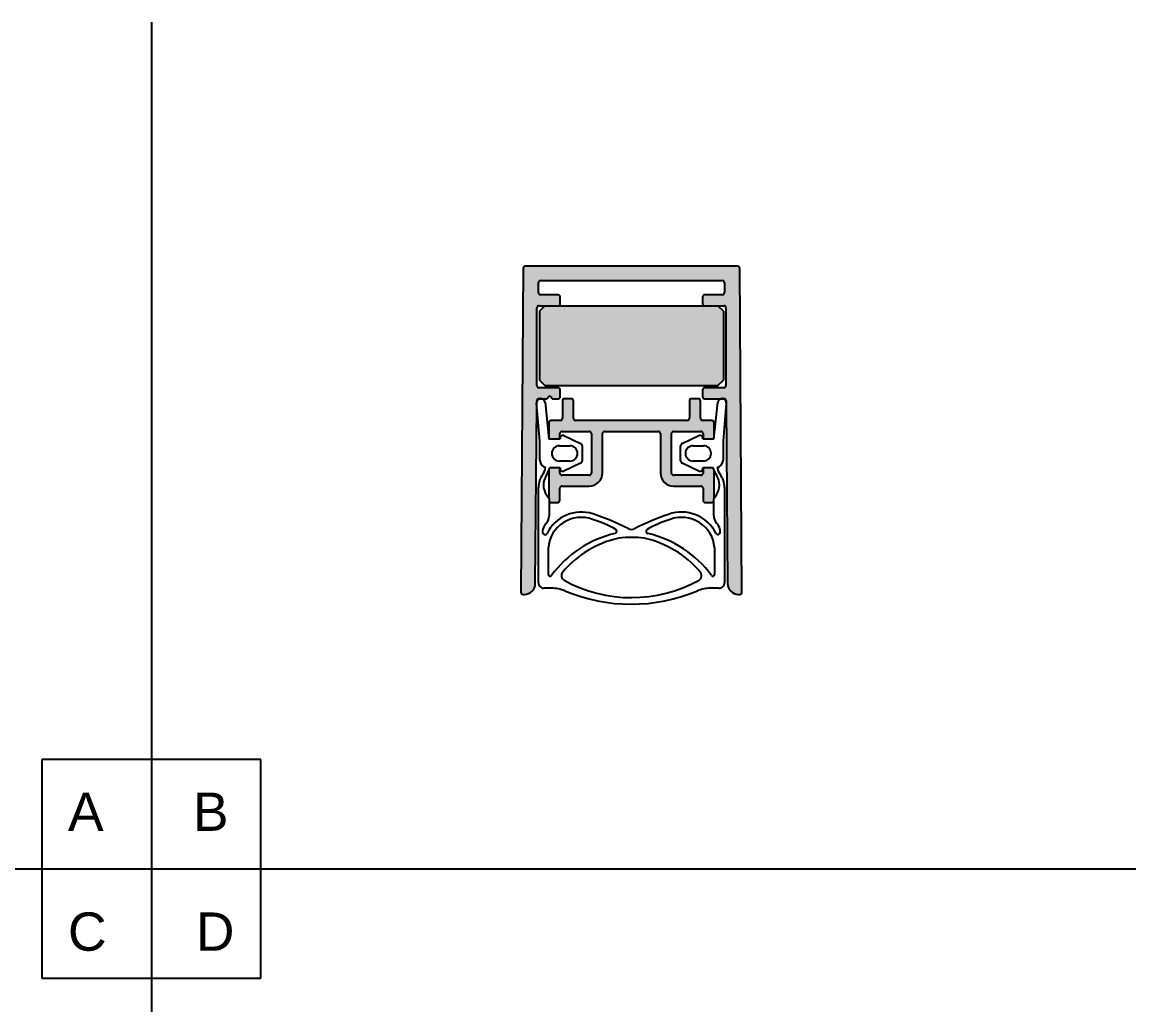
# Model space of a CAD drawing. Header units: millimetres. Extents: x 18 to 198, y 20 to 248.
# Drawn here: x 96.3 to 198, y 158.7 to 248.5 of the extents above; entities that cross this region are included whole.
import ezdxf
from ezdxf.enums import TextEntityAlignment as Align
from ezdxf.lldxf.tags import DXFTag

# ---------------------------------------------------------------- set-up
doc = ezdxf.new("R2010")
doc.units = ezdxf.units.MM
for name, color, linetype in [('AJ_176', 7, 'Continuous'), ('AP_314_GERADE_20', 7, 'Continuous'), ('AP_533', 7, 'Continuous'), ('AP_537_208', 7, 'Continuous'), ('DV4_Default', 7, 'Continuous'), ('Standard', 7, 'Continuous')]:
    doc.layers.add(name, color=color, linetype=linetype)
doc.styles.add('SEACAD_Arial', font='ARIAL.TTF')
tags = doc.linetypes.add('HIDDEN2', pattern=[4.762499999999999, 3.175, -1.5875]).pattern_tags.tags
tags[6:7] = [DXFTag(74, 4), DXFTag(75, 0), DXFTag(340, '0'), DXFTag(46, 0.0), DXFTag(50, 0.0), DXFTag(44, 0.0), DXFTag(45, 0.0)]
tags[4:5] = [DXFTag(74, 4), DXFTag(75, 0), DXFTag(340, '0'), DXFTag(46, 0.0), DXFTag(50, 0.0), DXFTag(44, 0.0), DXFTag(45, 0.0)]

# ---------------------------------------------------------------- blocks, each defined once
blk = doc.blocks.new('SE3')
at = {"layer": 'DV4_Default', "linetype": 'Continuous'}
h = blk.add_hatch(color=254, dxfattribs=at)
edge = h.paths.add_edge_path()
edge.add_line((142.03838404949, 225.9624754714656), (141.8447373007696, 196.3624754714655))
edge.add_arc((142.0447330209737, 196.3611670754866), 0.1999999999999987, 179.6251694887278, 270)
edge.add_line((142.0447330209737, 196.1611670754866), (142.1581506385004, 196.1611670754866))
edge.add_arc((142.1581506385004, 197.1611670754866), 0.9999999999999645, 270, 359.541984428067)
edge.add_line((143.1581186876137, 197.1531732808683), (143.2882284590233, 213.4289997813067))
edge.add_line((143.2882284590233, 213.4289997813067), (143.2703340160437, 213.6365293225479))
edge.add_arc((143.6688552719748, 213.6708922178147), 0.3999999999999999, 160.7514581105655, 184.9281966259057, ccw=False)
edge.add_line((143.2912163078435, 213.8027588654926), (143.2916960065554, 213.8627658344103))
edge.add_arc((143.4916896163781, 213.8611670754867), 0.1999999999999998, 132.9567209199356, 179.5419844280687, ccw=False)
edge.add_arc((143.4916896163781, 213.8611670754867), 0.1999999999999998, 90, 132.9567209199356, ccw=False)
edge.add_line((143.4916896163781, 214.0611670754867), (143.5811880861576, 214.0611670754867))
edge.add_arc((143.6688552719748, 213.6708922178147), 0.3999999999999999, 90.96320405114989, 102.66016826045148, ccw=False)
edge.add_arc((143.6554070399068, 213.6708922178126), 0.4000000000000007, 77.33983174087592, 89.0367959660897, ccw=False)
edge.add_line((143.7430742257149, 214.0611670754867), (144.2466934387973, 214.0611670754867))
edge.add_arc((144.4766934387973, 214.0311670754866), 0.2319482700948641, 7.431407971173087, 172.5685920288278, ccw=False)
edge.add_line((144.7066934387973, 214.0611670754867), (145.2420905833842, 214.0611670754867))
edge.add_arc((145.2420905833842, 214.2591670754867), 0.1980000000000141, 270, 360)
edge.add_line((145.4400905833842, 214.2591670754867), (145.4400905833842, 214.8631670754867))
edge.add_arc((145.2420905833842, 214.8631670754867), 0.1980000000000003, 0, 90)
edge.add_line((145.2420905833842, 215.0611670754867), (143.5028812864275, 215.0611670754867))
edge.add_arc((143.5028812864275, 215.2611670754866), 0.2000000000000005, 180, 270, ccw=False)
edge.add_line((143.3028812864275, 215.2611670754866), (143.3028812864275, 222.3611670754866))
edge.add_arc((143.5028812864275, 222.3611670754866), 0.2000000000000023, 90, 180, ccw=False)
edge.add_line((143.5028812864275, 222.5611670754867), (144.0400905833842, 222.5611670754867))
edge.add_line((144.0400905833842, 222.5611670754867), (145.2420905833842, 222.5611670754867))
edge.add_arc((145.2420905833842, 222.7591670754867), 0.1980000000000003, 270, 360)
edge.add_line((145.4400905833842, 222.7591670754867), (145.4400905833842, 223.3631670754866))
edge.add_arc((145.2420905833842, 223.3631670754866), 0.1980000000000003, 0, 90)
edge.add_line((145.2420905833842, 223.5611670754867), (143.6380905833842, 223.5611670754867))
edge.add_arc((143.6380905833842, 223.7591670754867), 0.1980000000000037, 180, 270, ccw=False)
edge.add_line((143.4400905833842, 223.7591670754867), (143.4400905833842, 224.6631670754866))
edge.add_arc((143.6380905833842, 224.6631670754866), 0.1980000000000072, 90, 180, ccw=False)
edge.add_line((143.6380905833842, 224.8611670754866), (160.2420905833842, 224.8611670754867))
edge.add_arc((160.2420905833842, 224.6631670754867), 0.1980000000000072, 0, 90.00000000000819, ccw=False)
edge.add_line((160.4400905833842, 224.6631670754867), (160.4400905833842, 223.7591670754867))
edge.add_arc((160.2420905833842, 223.7591670754867), 0.1980000000000072, 270, 360, ccw=False)
edge.add_line((160.2420905833842, 223.5611670754867), (158.6380905833842, 223.5611670754867))
edge.add_arc((158.6380905833842, 223.3631670754867), 0.1980000000000003, 90, 180)
edge.add_line((158.4400905833842, 223.3631670754867), (158.4400905833842, 222.7591670754867))
edge.add_arc((158.6380905833842, 222.7591670754867), 0.1980000000000003, 180, 270)
edge.add_line((158.6380905833842, 222.5611670754867), (159.1541383682283, 222.5611670754867))
edge.add_line((159.1541383682283, 222.5611670754867), (159.8400905833842, 222.5611670754867))
edge.add_line((159.8400905833842, 222.5611670754867), (160.3772998803409, 222.5611670754867))
edge.add_arc((160.3772998803409, 222.3611670754867), 0.2000000000000092, 0, 90, ccw=False)
edge.add_line((160.5772998803409, 222.3611670754867), (160.5772998803409, 215.2611670754867))
edge.add_arc((160.3772998803409, 215.2611670754867), 0.2000000000000023, 270, 360, ccw=False)
edge.add_line((160.3772998803409, 215.0611670754867), (158.6380905833842, 215.0611670754867))
edge.add_arc((158.6380905833842, 214.8631670754867), 0.1980000000000003, 90, 180)
edge.add_line((158.4400905833842, 214.8631670754867), (158.4400905833842, 214.2591670754867))
edge.add_arc((158.6380905833842, 214.2591670754867), 0.1980000000000072, 180, 270)
edge.add_line((158.6380905833842, 214.0611670754867), (160.1371069410447, 214.0611670754867))
edge.add_arc((160.2247741268616, 213.6708922178147), 0.3999999999999989, 90.96320403390632, 102.66016826040197, ccw=False)
edge.add_arc((160.2113258947937, 213.6708922178167), 0.4000000000000008, 77.3398317382754, 89.0367959488583, ccw=False)
edge.add_line((160.2989930806196, 214.0611670754867), (160.3884915503904, 214.0611670754867))
edge.add_arc((160.3884915503904, 213.8611670754867), 0.1999999999999988, 47.043279079770286, 90, ccw=False)
edge.add_arc((160.3884915503904, 213.8611670754867), 0.1999999999999988, 0.45801557193948383, 47.043279079770286, ccw=False)
edge.add_line((160.5884851602131, 213.8627658344104), (160.588964858925, 213.8027588654947))
edge.add_arc((160.2113258947937, 213.6708922178167), 0.4000000000000008, -4.928196626192118, 19.248541889446017, ccw=False)
edge.add_line((160.6098471507246, 213.6365293225479), (160.5919527077452, 213.4289997813081))
edge.add_line((160.5919527077452, 213.4289997813081), (160.7220624791548, 197.1531732808684))
edge.add_arc((161.7220305282682, 197.1611670754866), 0.9999999999999974, 180.4580155719314, 270)
edge.add_line((161.7220305282682, 196.1611670754866), (161.8354481457949, 196.1611670754867))
edge.add_arc((161.8354481457949, 196.3611670754867), 0.1999999999999988, 270, 360.3748305112885)
edge.add_line((162.035443865999, 196.3624754714656), (161.8417971172783, 225.9624754714656))
edge.add_arc((161.6418013970742, 225.9611670754867), 0.1999999999999987, 0.374830511280329, 90)
edge.add_line((161.6418013970742, 226.1611670754868), (142.2383797696941, 226.1611670754866))
edge.add_arc((142.2383797696941, 225.9611670754866), 0.2000000000000005, 90, 179.6251694887115)
blk.add_hatch(color=9, dxfattribs=at).paths.add_polyline_path([(147.2183293384431, 215.2611670754867), (159.1541383682283, 215.2611670754867), (159.8400905833842, 215.2611670754867), (160.3400905833842, 215.7611670754867), (160.3400905833842, 222.0611670754867), (159.8400905833842, 222.5611670754867), (159.1541383682283, 222.5611670754867), (147.2183293384431, 222.5611670754867), (144.0400905833842, 222.5611670754867), (143.5400905833841, 222.0611670754867), (143.5400905833842, 215.7611670754866), (144.0400905833842, 215.2611670754867)])
h = blk.add_hatch(color=254, dxfattribs=at)
edge = h.paths.add_edge_path()
edge.add_arc((146.838904088328, 212.2659425970197), 0.1999999999999999, 180, 270, ccw=False)
edge.add_line((146.638904088328, 212.2659425970197), (146.638904088328, 213.8611670754867))
edge.add_arc((146.4389040883281, 213.8611670754867), 0.2000000000000005, 0, 90)
edge.add_line((146.4389040883281, 214.0611670754867), (145.8389040883281, 214.0611670754867))
edge.add_arc((145.838904088328, 213.8611670754867), 0.2000000000000001, 90, 180)
edge.add_line((145.638904088328, 213.8611670754867), (145.638904088328, 212.2659425970197))
edge.add_arc((145.4389040883281, 212.2659425970197), 0.2000000000000005, 270, 360, ccw=False)
edge.add_line((145.4389040883281, 212.0659425970197), (144.5889040883281, 212.0659425970197))
edge.add_arc((144.588904088328, 211.8659425970197), 0.1999999999999999, 90, 180)
edge.add_line((144.388904088328, 211.8659425970197), (144.388904088328, 210.5159425970197))
edge.add_arc((144.588904088328, 210.5159425970197), 0.1999999999999997, 180, 218.0077540625817)
edge.add_line((144.4313186030264, 210.392788974165), (145.3464895736297, 210.392788974165))
edge.add_arc((145.1889040883281, 210.5159425970197), 0.2000000000000001, 321.9922459374133, 360)
edge.add_line((145.388904088328, 210.5159425970197), (145.388904088328, 210.8659425970197))
edge.add_arc((145.588904088328, 210.8659425970197), 0.1999999999999997, 90, 180, ccw=False)
edge.add_line((145.588904088328, 211.0659425970197), (148.088904088328, 211.0659425970197))
edge.add_arc((148.088904088328, 210.8659425970197), 0.1999999999999999, 0, 90, ccw=False)
edge.add_line((148.288904088328, 210.8659425970197), (148.288904088328, 207.2659425970197))
edge.add_arc((148.088904088328, 207.2659425970197), 0.2000000000000001, 270, 360, ccw=False)
edge.add_line((148.088904088328, 207.0659425970197), (145.588904088328, 207.0659425970197))
edge.add_arc((145.588904088328, 207.2659425970197), 0.2000000000000005, 180, 270, ccw=False)
edge.add_line((145.388904088328, 207.2659425970197), (145.388904088328, 207.6159425970197))
edge.add_arc((145.1889040883281, 207.6159425970197), 0.2000000000000005, 0, 35.26843380335965)
edge.add_line((145.3521952538586, 207.7314241767615), (144.4674079442316, 207.7314241767615))
edge.add_line((144.4674079442316, 207.7314241767615), (144.388904088328, 207.560751502041))
edge.add_line((144.388904088328, 207.560751502041), (144.388904088328, 204.9653523771071))
edge.add_arc((146.2396009007582, 206.496792085169), 2.402162831901329, 219.607537857529, 220.807754028809)
edge.add_line((144.4213879530602, 204.9269233174717), (144.4213879530602, 204.6566798658396))
edge.add_arc((144.588904088328, 204.7659425970197), 0.2000000000000005, 213.1144800666616, 270)
edge.add_line((144.588904088328, 204.5659425970197), (145.188904088328, 204.5659425970197))
edge.add_arc((145.1889040883281, 204.7659425970197), 0.1999999999999988, 270, 360)
edge.add_line((145.388904088328, 204.7659425970197), (145.388904088328, 205.8659425970197))
edge.add_arc((145.588904088328, 205.8659425970197), 0.2000000000000005, 90, 180, ccw=False)
edge.add_line((145.588904088328, 206.0659425970197), (148.088904088328, 206.0659425970197))
edge.add_arc((148.088904088328, 207.2659425970197), 1.2, 270, 360)
edge.add_line((149.2889040883281, 207.2659425970197), (149.2889040883281, 210.8659425970197))
edge.add_arc((149.488904088328, 210.8659425970197), 0.2000000000000005, 90, 180, ccw=False)
edge.add_line((149.488904088328, 211.0659425970197), (154.3912770784404, 211.0659425970197))
edge.add_arc((154.3912770784404, 210.8659425970197), 0.2000000000000001, 0, 90, ccw=False)
edge.add_line((154.5912770784404, 210.8659425970197), (154.5912770784404, 207.2659425970197))
edge.add_arc((155.7912770784404, 207.2659425970197), 1.2, 180, 270)
edge.add_line((155.7912770784404, 206.0659425970197), (158.2912770784404, 206.0659425970197))
edge.add_arc((158.2912770784404, 205.8659425970197), 0.2000000000000005, 0, 90, ccw=False)
edge.add_line((158.4912770784404, 205.8659425970197), (158.4912770784404, 204.7659425970197))
edge.add_arc((158.6912770784404, 204.7659425970197), 0.1999999999999988, 180, 270)
edge.add_line((158.6912770784404, 204.5659425970197), (159.2912770784404, 204.5659425970197))
edge.add_arc((159.2912770784404, 204.7659425970197), 0.1999999999999997, 270, 329.1036236977392)
edge.add_line((159.4628965550721, 204.6632452005549), (159.463582784015, 204.9324877446014))
edge.add_arc((157.6405802634686, 206.4967920887268), 2.402162831901329, 319.3673620777187, 320.3924622375602)
edge.add_line((159.4912770784404, 204.9653523837362), (159.4912770784404, 207.5607263248404))
edge.add_line((159.4912770784404, 207.5607263248398), (159.4127636906389, 207.7314197803255))
edge.add_line((159.4127636906389, 207.7314197803255), (158.5279828037835, 207.7314197803256))
edge.add_arc((158.6912770784404, 207.6159425970197), 0.1999999999999997, 144.7331088081034, 180)
edge.add_line((158.4912770784404, 207.6159425970197), (158.4912770784404, 207.2659425970197))
edge.add_arc((158.2912770784404, 207.2659425970197), 0.2000000000000005, 270, 360, ccw=False)
edge.add_line((158.2912770784404, 207.0659425970197), (155.7912770784404, 207.0659425970197))
edge.add_arc((155.7912770784404, 207.2659425970197), 0.1999999999999997, 180, 270, ccw=False)
edge.add_line((155.5912770784404, 207.2659425970197), (155.5912770784404, 210.8659425970197))
edge.add_arc((155.7912770784404, 210.8659425970197), 0.2000000000000005, 90, 180, ccw=False)
edge.add_line((155.7912770784404, 211.0659425970197), (158.2912770784404, 211.0659425970197))
edge.add_arc((158.2912770784404, 210.8659425970197), 0.1999999999999997, 0, 90, ccw=False)
edge.add_line((158.4912770784404, 210.8659425970197), (158.4912770784404, 210.5159425970197))
edge.add_arc((158.6912770784404, 210.5159425970197), 0.2000000000000005, 180, 218.0077452531724)
edge.add_line((158.5336915742035, 210.3927889983943), (159.4488625826776, 210.3927889983947))
edge.add_arc((159.2912770784404, 210.5159425970197), 0.2000000000000001, 321.9922547469954, 360)
edge.add_line((159.4912770784404, 210.5159425970197), (159.4912770784404, 211.8659425970197))
edge.add_arc((159.2912770784404, 211.8659425970197), 0.1999999999999997, 0, 90)
edge.add_line((159.2912770784404, 212.0659425970197), (158.4412770784404, 212.0659425970197))
edge.add_arc((158.4412770784404, 212.2659425970197), 0.1999999999999994, 180, 270, ccw=False)
edge.add_line((158.2412770784404, 212.2659425970197), (158.2412770784404, 213.8611670754867))
edge.add_arc((158.0412770784404, 213.8611670754867), 0.1999999999999997, 0, 90)
edge.add_line((158.0412770784404, 214.0611670754867), (157.4412770784404, 214.0611670754867))
edge.add_arc((157.4412770784404, 213.8611670754867), 0.2000000000000005, 90, 180)
edge.add_line((157.2412770784404, 213.8611670754867), (157.2412770784404, 212.2659425970197))
edge.add_arc((157.0412770784404, 212.2659425970197), 0.2000000000000014, 270, 360, ccw=False)
edge.add_line((157.0412770784404, 212.0659425970197), (146.838904088328, 212.0659425970197))
at = {"layer": 'AJ_176', "color": 7, "linetype": 'Continuous'}
for p, q in [((144.0400905833841, 222.5611670754867), (143.5400905833841, 222.0611670754867)), ((143.5400905833842, 222.0611670754867), (143.5400905833842, 215.7611670754866)), ((144.0400905833842, 222.5611670754867), (147.2183293384431, 222.5611670754867)), ((147.2183293384431, 222.5611670754867), (159.1541383682283, 222.5611670754867)), ((159.1541383682283, 222.5611670754867), (159.8400905833842, 222.5611670754867)), ((160.3400905833842, 222.0611670754867), (159.8400905833842, 222.5611670754867)), ((160.3400905833842, 222.0611670754867), (160.3400905833842, 215.7611670754867)), ((143.5400905833842, 215.7611670754867), (144.0400905833842, 215.2611670754867)), ((159.8400905833842, 215.2611670754867), (160.3400905833842, 215.7611670754867)), ((144.0400905833842, 215.2611670754866), (147.2183293384431, 215.2611670754866)), ((147.2183293384431, 215.2611670754867), (159.1541383682283, 215.2611670754867)), ((159.1541383682283, 215.2611670754867), (159.8400905833842, 215.2611670754867))]:
    blk.add_line(p, q, dxfattribs=at)
at = {"layer": 'AP_314_GERADE_20', "color": 7, "linetype": 'Continuous'}
for p, q in [((142.03838404949, 225.9624754714656), (141.8447373007696, 196.3624754714655)), ((161.6418013970742, 226.1611670754867), (142.2383797696941, 226.1611670754866)), ((162.035443865999, 196.3624754714656), (161.8417971172783, 225.9624754714656)), ((143.6380905833842, 224.8611670754866), (160.2420905833842, 224.8611670754867)), ((143.4400905833842, 223.7591670754867), (143.4400905833842, 224.6631670754866)), ((160.4400905833842, 224.6631670754867), (160.4400905833842, 223.7591670754867)), ((145.2420905833842, 223.5611670754867), (143.6380905833842, 223.5611670754867)), ((145.4400905833842, 222.7591670754867), (145.4400905833842, 223.3631670754867)), ((158.4400905833842, 223.3631670754867), (158.4400905833842, 222.7591670754867)), ((160.2420905833842, 223.5611670754867), (158.6380905833842, 223.5611670754867)), ((143.3028812864275, 215.2611670754866), (143.3028812864275, 222.3611670754866)), ((143.5028812864275, 222.5611670754867), (144.0400905833842, 222.5611670754867)), ((159.8400905833842, 222.5611670754867), (160.3772998803409, 222.5611670754867)), ((160.5772998803409, 222.3611670754867), (160.5772998803409, 215.2611670754867)), ((145.2420905833842, 215.0611670754867), (143.5028812864275, 215.0611670754867)), ((145.4400905833842, 214.2591670754867), (145.4400905833842, 214.8631670754867)), ((158.4400905833842, 214.8631670754867), (158.4400905833842, 214.2591670754867)), ((160.3772998803409, 215.0611670754867), (158.6380905833842, 215.0611670754867)), ((143.2912163078434, 213.8027588654925), (143.2916960065554, 213.8627658344103)), ((143.4916896163781, 214.0611670754867), (143.5811880861576, 214.0611670754867)), ((143.743074225715, 214.0611670754867), (144.2466934387973, 214.0611670754867)), ((144.7066934387973, 214.0611670754867), (145.2420905833842, 214.0611670754867)), ((158.6380905833842, 214.0611670754867), (160.1371069410447, 214.0611670754867)), ((160.2989930806196, 214.0611670754867), (160.3884915503904, 214.0611670754867)), ((160.5884851602131, 213.8627658344104), (160.588964858925, 213.8027588654947)), ((143.1581186876138, 197.1531732808683), (143.2882284590233, 213.4289997813067)), ((160.5919527077452, 213.4289997813067), (160.7220624791548, 197.1531732808684)), ((142.0447330209737, 196.1611670754866), (142.1581506385004, 196.1611670754866)), ((161.7220305282682, 196.1611670754866), (161.8354481457949, 196.1611670754867))]:
    blk.add_line(p, q, dxfattribs=at)
at = {"layer": 'AP_314_GERADE_20', "color": 7, "linetype": 'HIDDEN2'}
for p, q in [((143.2882284590233, 213.4289997813067), (143.2912163078434, 213.8027588654925)), ((143.5811880861576, 214.0611670754867), (143.743074225715, 214.0611670754867)), ((160.1371069410447, 214.0611670754867), (160.2989930806196, 214.0611670754867)), ((160.588964858925, 213.8027588654947), (160.5919527077452, 213.4289997813067))]:
    blk.add_line(p, q, dxfattribs=at)
at = {"layer": 'AP_314_GERADE_20', "color": 7, "linetype": 'Continuous'}
for centre, radius, start, end in [((142.2383797696941, 225.9611670754866), 0.2000000000000005, 90, 179.6251694887115), ((161.6418013970742, 225.9611670754867), 0.1999999999999987, 0.374830511280329, 90), ((143.6380905833842, 224.6631670754866), 0.1980000000000072, 90, 180), ((160.2420905833842, 224.6631670754867), 0.1980000000000072, 0, 90.00000000000823), ((143.6380905833842, 223.7591670754867), 0.1980000000000037, 180, 270), ((145.2420905833842, 223.3631670754866), 0.1980000000000003, 0, 90), ((158.6380905833842, 223.3631670754867), 0.1980000000000003, 90, 180), ((160.2420905833842, 223.7591670754867), 0.1980000000000072, 270, 0), ((143.5028812864275, 222.3611670754866), 0.2000000000000023, 90, 180), ((145.2420905833842, 222.7591670754867), 0.1980000000000003, 270, 0), ((158.6380905833842, 222.7591670754867), 0.1980000000000003, 180, 270), ((160.3772998803409, 222.3611670754867), 0.2000000000000092, 0, 90), ((143.5028812864275, 215.2611670754866), 0.2000000000000005, 180, 270), ((145.2420905833842, 214.8631670754867), 0.1980000000000003, 0, 90), ((158.6380905833842, 214.8631670754867), 0.1980000000000003, 90, 180), ((160.3772998803409, 215.2611670754867), 0.2000000000000023, 270, 0), ((143.4916896163781, 213.8611670754867), 0.1999999999999998, 90, 179.5419844280686), ((144.4766934387973, 214.0311670754866), 0.2319482700948641, 7.431407971173113, 172.5685920288278), ((145.2420905833842, 214.2591670754867), 0.1980000000000141, 270, 0), ((158.6380905833842, 214.2591670754867), 0.1980000000000072, 180, 270), ((160.3884915503904, 213.8611670754867), 0.1999999999999988, 0.4580155719394874, 90), ((142.0447330209737, 196.3611670754866), 0.1999999999999987, 179.6251694887278, 270), ((142.1581506385004, 197.1611670754866), 0.9999999999999645, 270, 359.541984428067), ((161.7220305282682, 197.1611670754866), 0.9999999999999974, 180.4580155719314, 270), ((161.8354481457949, 196.3611670754867), 0.1999999999999988, 270, 0.3748305112885243)]:
    blk.add_arc(centre, radius, start, end, dxfattribs=at)
at = {"layer": 'AP_533', "color": 7, "linetype": 'Continuous'}
for p, q in [((145.638904088328, 213.8611670754867), (145.638904088328, 212.2659425970197)), ((146.4389040883281, 214.0611670754867), (145.8389040883281, 214.0611670754867)), ((146.638904088328, 212.2659425970197), (146.638904088328, 213.8611670754867)), ((157.2412770784404, 213.8611670754867), (157.2412770784404, 212.2659425970197)), ((158.0412770784404, 214.0611670754867), (157.4412770784404, 214.0611670754867)), ((158.2412770784404, 212.2659425970197), (158.2412770784404, 213.8611670754867)), ((144.388904088328, 211.8659425970197), (144.388904088328, 210.5159425970197)), ((145.4389040883281, 212.0659425970197), (144.5889040883281, 212.0659425970197)), ((157.0412770784404, 212.0659425970197), (146.838904088328, 212.0659425970197)), ((159.2912770784404, 212.0659425970197), (158.4412770784404, 212.0659425970197)), ((159.4912770784404, 210.5159425970197), (159.4912770784404, 211.8659425970197)), ((145.388904088328, 210.5159425970197), (145.388904088328, 210.8659425970197)), ((145.588904088328, 211.0659425970197), (148.088904088328, 211.0659425970197)), ((148.288904088328, 210.8659425970197), (148.288904088328, 207.2659425970197)), ((149.2889040883281, 207.2659425970197), (149.2889040883281, 210.8659425970197)), ((149.488904088328, 211.0659425970197), (154.3912770784404, 211.0659425970197)), ((154.5912770784404, 210.8659425970197), (154.5912770784404, 207.2659425970197)), ((155.5912770784404, 207.2659425970197), (155.5912770784404, 210.8659425970197)), ((155.7912770784404, 211.0659425970197), (158.2912770784404, 211.0659425970197)), ((158.4912770784404, 210.8659425970197), (158.4912770784404, 210.5159425970197)), ((144.388904088328, 207.5607515020409), (144.388904088328, 204.9653523771071)), ((145.388904088328, 207.2659425970197), (145.388904088328, 207.6159425970197)), ((158.4912770784404, 207.6159425970197), (158.4912770784404, 207.2659425970197)), ((159.4912770784404, 204.9653523837363), (159.4912770784404, 207.5607263248404)), ((148.088904088328, 207.0659425970197), (145.588904088328, 207.0659425970197)), ((158.2912770784404, 207.0659425970197), (155.7912770784404, 207.0659425970197)), ((145.388904088328, 204.7659425970197), (145.388904088328, 205.8659425970197)), ((145.588904088328, 206.0659425970197), (148.088904088328, 206.0659425970197)), ((155.7912770784404, 206.0659425970197), (158.2912770784404, 206.0659425970197)), ((158.4912770784404, 205.8659425970197), (158.4912770784404, 204.7659425970197)), ((144.588904088328, 204.5659425970197), (145.188904088328, 204.5659425970197)), ((158.6912770784404, 204.5659425970197), (159.2912770784404, 204.5659425970197))]:
    blk.add_line(p, q, dxfattribs=at)
for centre, radius, start, end in [((145.838904088328, 213.8611670754867), 0.2000000000000001, 90, 180), ((146.4389040883281, 213.8611670754867), 0.2000000000000005, 0, 90), ((157.4412770784404, 213.8611670754867), 0.2000000000000005, 90, 180), ((158.0412770784404, 213.8611670754867), 0.1999999999999997, 0, 90), ((144.588904088328, 211.8659425970197), 0.1999999999999999, 90, 180), ((145.4389040883281, 212.2659425970197), 0.2000000000000005, 270, 0), ((146.838904088328, 212.2659425970197), 0.1999999999999999, 180, 270), ((157.0412770784404, 212.2659425970197), 0.2000000000000014, 270, 0), ((158.4412770784404, 212.2659425970197), 0.1999999999999994, 180, 270), ((159.2912770784404, 211.8659425970197), 0.1999999999999997, 0, 90), ((145.588904088328, 210.8659425970197), 0.1999999999999997, 90, 180), ((148.088904088328, 210.8659425970197), 0.1999999999999999, 0, 90), ((149.488904088328, 210.8659425970197), 0.2000000000000005, 90, 180), ((154.3912770784404, 210.8659425970197), 0.2000000000000001, 0, 90), ((155.7912770784404, 210.8659425970197), 0.2000000000000005, 90, 180), ((158.2912770784404, 210.8659425970197), 0.1999999999999997, 0, 90), ((144.588904088328, 210.5159425970197), 0.1999999999999997, 180, 218.0077540625817), ((145.1889040883281, 210.5159425970197), 0.2000000000000001, 321.9922459374133, 0), ((158.6912770784404, 210.5159425970197), 0.2000000000000005, 180, 218.0077452531724), ((159.2912770784404, 210.5159425970197), 0.2000000000000001, 321.9922547469954, 0), ((145.1889040883281, 207.6159425970197), 0.2000000000000005, 0, 35.26843380335965), ((158.6912770784404, 207.6159425970197), 0.1999999999999997, 144.7331088081034, 180), ((145.588904088328, 207.2659425970197), 0.2000000000000005, 180, 270), ((148.088904088328, 207.2659425970197), 1.2, 270, 0), ((148.088904088328, 207.2659425970197), 0.2000000000000001, 270, 0), ((155.7912770784404, 207.2659425970197), 1.2, 180, 270), ((155.7912770784404, 207.2659425970197), 0.1999999999999997, 180, 270), ((158.2912770784404, 207.2659425970197), 0.2000000000000005, 270, 0), ((145.588904088328, 205.8659425970197), 0.2000000000000005, 90, 180), ((158.2912770784404, 205.8659425970197), 0.2000000000000005, 0, 90), ((144.588904088328, 204.7659425970197), 0.2000000000000005, 213.1144800666616, 270), ((145.1889040883281, 204.7659425970197), 0.1999999999999988, 270, 0), ((158.6912770784404, 204.7659425970197), 0.1999999999999988, 180, 270), ((159.2912770784404, 204.7659425970197), 0.1999999999999997, 270, 329.1036236977392)]:
    blk.add_arc(centre, radius, start, end, dxfattribs=at)
at = {"layer": 'AP_537_208', "color": 7, "linetype": 'Continuous'}
for p, q in [((143.569386224127, 210.1682924167425), (143.2703340160437, 213.6365293225479)), ((144.0532676706558, 213.7122070880174), (144.3979645768678, 210.392788974165)), ((159.4822165924167, 210.3927889983948), (159.8269134961124, 213.7122070880175)), ((160.6098471507246, 213.6365293225479), (160.3107949423057, 210.1682924128489)), ((145.7728480522347, 210.6815917023378), (147.3013859924348, 209.9588274463499)), ((156.5787951151823, 209.9588275714464), (158.1073330553824, 210.6815918274342)), ((143.569386224127, 208.4023588658223), (143.569386224127, 210.1682924167425)), ((144.3979645768678, 210.392788974165), (145.4300306672977, 210.392788974165)), ((145.3678791487113, 209.7624716060483), (146.3133979758799, 209.7624716060483)), ((147.4424690950694, 209.7394890370581), (147.4424690950694, 208.3923961525521)), ((156.4377117572881, 208.3923961569817), (156.4377117572881, 209.7394890370578)), ((157.5667831908496, 209.7624716060483), (158.5123020180571, 209.7624716060483)), ((158.4501504122873, 210.3927889983942), (159.4822165924167, 210.3927889983947)), ((160.3107949423057, 210.1682924128488), (160.3107949423057, 208.4023588658256)), ((145.4298289834021, 207.7314241767615), (144.4674079442317, 207.7314241767615)), ((146.3133979758799, 208.3624716060483), (145.3678791487113, 208.3624716060483)), ((147.3013859924348, 208.1661157657468), (145.7728480519314, 207.4433515096155)), ((158.1073327904072, 207.4433508242735), (156.5787948502046, 208.1661150802625)), ((158.5123020180571, 208.3624716060483), (157.5667831908496, 208.3624716060483)), ((159.4127636906391, 207.7314197803256), (158.4503521835474, 207.7314197803256)), ((143.4391005087124, 197.2327544490072), (143.4391005087124, 205.935621167157)), ((160.4410806571174, 205.9356211671106), (160.4410806571174, 197.23275444904)), ((144.4213879530602, 204.9269233174717), (144.4213879530602, 203.356774459309)), ((159.4595734667843, 203.359428516814), (159.463582784015, 204.9324877446014)), ((143.9492427170217, 201.6615129251047), (143.9716649813026, 201.6522055701202)), ((144.3500721028158, 197.9752676084566), (144.3500721028158, 200.4445048683731)), ((159.5301023142553, 200.4445048683732), (159.5301023142553, 197.9752676064185)), ((144.6810004083181, 196.7327544490072), (143.939100509651, 196.7327544490072)), ((159.9410806571173, 196.73275444904), (159.1417581458482, 196.7327544490402))]:
    blk.add_line(p, q, dxfattribs=at)
for centre, radius, start, end in [((143.6688552719748, 213.6708922178147), 0.3999999999999999, 90.96320405114989, 184.9281966259057), ((143.6554070399068, 213.6708922178126), 0.4000000000000007, 5.928492370002737, 89.0367959660897), ((160.2247741268616, 213.6708922178147), 0.3999999999999989, 90.96320403390631, 174.0715076302882), ((160.2113258947937, 213.6708922178167), 0.4000000000000008, 355.0718033738079, 89.03679594885834), ((145.6674933439396, 210.4587823042891), 0.2464622535375033, 64.6930246521312, 195.5311612491671), ((158.2126877636775, 210.4587824293855), 0.2464622535374991, 344.4688144132579, 115.3069753478748), ((145.3678791487113, 209.0624716060483), 0.7000000000000001, 90, 270), ((146.3133979758799, 209.0624716060483), 0.7000000000000001, 270, 90), ((147.1960312841397, 209.7360180483012), 0.2464622535375251, 0.8069372824798889, 64.69302465212805), ((156.6841495682802, 209.7360180527286), 0.2464622535375156, 115.3069097235323, 179.1930637469629), ((157.5667831908496, 209.0624716060483), 0.700000000000001, 90, 270), ((158.5123020180571, 209.0624716060483), 0.6999999999999993, 270, 90), ((144.3060136477379, 208.4627228522976), 0.7390965918462861, 184.684716912496, 253.3754665223597), ((142.7829543649786, 207.9337417597179), 1.323792749147868, 323.0472080935664, 352.2191300829311), ((225.753792522351, 170.2389512840341), 89.51626579227835, 155.2389929559336, 156.0177880483212), ((145.6674933436363, 207.6661609076642), 0.2464622535374983, 164.644915376472, 295.3069753478688), ((147.1960312841397, 208.3889251637955), 0.2464622535375152, 295.306975347872, 0.8069372824007024), ((156.6841495584997, 208.3889244783112), 0.2464622535375208, 179.1929023154487, 244.693024652134), ((158.2126867006525, 207.6661605996757), 0.2464622535375034, 244.6932298716989, 15.35409898888682), ((78.12637908243117, 170.2389469528217), 89.51626579228257, 23.9822244592744, 24.76100699809145), ((159.5741675187054, 208.46272285243), 0.7390965918462731, 286.6245334424734, 355.3152830774652), ((161.097226801078, 207.9337417593701), 1.323792749147867, 187.7808699017565, 216.952791899937), ((145.4391005087124, 205.9356211671571), 2, 143.0472080936552, 180), ((145.3650677308805, 206.1741168925033), 1.470000000000002, 162.2156597487887, 200.2524724747254), ((158.5154637614036, 206.1740901292786), 1.469662060003108, 339.7534358482798, 17.79021575941031), ((158.4410806571174, 205.9356211671106), 2.000000000000001, 0, 36.95279189983879), ((146.2396009007582, 206.496792085169), 2.402162831901329, 200.2524724161007, 220.807754028809), ((157.6405802634686, 206.4967920887268), 2.402162831901329, 319.3673620777187, 339.7534358483633), ((147.3581441965375, 200.2027117353891), 3.491266695095629, 72.27414260962573, 153.7221906285343), ((139.7262586892015, 177.9075479479729), 27.0558605834088, 63.87765441971698, 71.25441553953256), ((164.1539031856676, 177.907537305382), 27.0558605834078, 109.0476880516304, 116.1223124663626), ((156.5219767378622, 200.2026858450938), 3.491266695095498, 26.38717038185133, 110.0664775360952), ((146.3755979225708, 200.8928795856432), 2.846834346892543, 140.1709356305486, 147.295984885826), ((143.4213879530602, 203.356774459309), 1, 320.1709356305603, 0), ((147.3402109640927, 200.2093213801074), 2.99937354840491, 69.5672941648415, 175.5027716909973), ((145.630524857359, 193.7126240925617), 9.707049559199202, 59.82561963864449, 73.5010008174414), ((158.2496495597345, 193.7126240924867), 9.707049559199369, 106.4989991892556, 120.174380361245), ((156.5399634529785, 200.2093213801074), 2.999373548404926, 4.497228309003309, 110.4327058568809), ((160.4595664867282, 203.3556921999904), 1, 179.7859243169975, 219.8091510184104), ((157.5045003602751, 200.8928242212461), 2.846834346892888, 32.70418267062001, 39.80915101851041), ((144.8078934374755, 201.8994831307908), 0.9837862933813942, 147.2959852466866, 183.8957810999771), ((144.02591825135, 201.8462312578047), 0.2000000000000005, 183.8957810996309, 247.4569389999406), ((144.0483405156309, 201.8369239028202), 0.2000000000000017, 247.4569389999437, 333.722190628522), ((152.7595033932498, 191.9021331680156), 10.10666643063714, 103.1771074929026, 143.7413753301418), ((150.4107157768461, 201.934268357223), 0.196757258676285, 283.1771075153496, 59.82561963846506), ((151.9400905999391, 202.6237555126922), 0.5201767976816278, 234.5871001979481, 305.4121854888922), ((153.4694586402631, 201.9342683571574), 0.196757258676265, 120.1743803614056, 256.8228924803024), ((151.1206710192431, 191.9021331690309), 10.10666643063711, 36.37913527185384, 76.82289248030392), ((159.8286551549481, 201.8432124862366), 0.2000000000000015, 206.387170381748, 293.7019840148591), ((159.0722019004104, 201.8994323529189), 0.983786293381619, 356.5688161916013, 32.7041821771414), ((159.8545831800358, 201.8525230043363), 0.2000000000000047, 285.8035198338887, 356.5688161915964), ((152.710974651081, 192.3138782278822), 9.192677293012672, 102.0762500129163, 140.3154818015034), ((151.8417085792699, 194.6545858511539), 6.731557917360575, 89.16261866964679, 99.00789429278332), ((152.0384658378013, 194.6545858511527), 6.731557917360775, 80.9921057070085, 90.83738132971496), ((151.1691997659905, 192.3138782278825), 9.19267729301265, 39.96470994246199, 77.92374998693117), ((144.4976400468231, 197.9752676084566), 0.1475679440072434, 180, 319.5507650472998), ((146.0283252686617, 197.886517224199), 0.4918931466906863, 142.7944577316341, 239.9197443848203), ((151.9389163696749, 208.6274387890049), 12.75157069146128, 241.128097845147, 298.9931408006217), ((157.8518491485366, 197.8865172240607), 0.4918931466905667, 302.9877720550841, 42.44368589452013), ((159.3825343702481, 197.9752676027032), 0.1475679440072113, 212.1885232638135, 0), ((143.9391005087124, 197.2327544490072), 0.5000000000000004, 180, 270.000000107562), ((144.6810004083181, 193.7327544490072), 2.999999999999998, 67.21589230345216, 90.00000000000054), ((151.9113792770451, 210.9465099941845), 15.67061216335595, 247.2158923034387, 292.7841076968123), ((159.1417581458505, 193.7327544490402), 2.999999999999996, 90.00000000004451, 112.7841076968602), ((159.9410806571174, 197.23275444904), 0.5000000000000004, 269.999999999987, 0)]:
    blk.add_arc(centre, radius, start, end, dxfattribs=at)

msp = doc.modelspace()

# ---------------------------------------------------------------- linework, layer by layer
at = {"layer": 'Standard', "color": 7, "linetype": 'Continuous'}
for p, q in [((108.0850191236176, 248.4701847857046), (108.0850191236176, 78.49665770397141)), ((118.0850191236177, 181.0856000138806), (98.08501912361758, 181.0856000138806)), ((98.08501912361758, 181.0856000138806), (98.08501912361758, 161.0856000138806)), ((118.0850191236177, 161.0856000138806), (118.0850191236177, 181.0856000138806)), ((18.1568766159286, 171.0856000138807), (198.0131616313066, 171.0856000138807)), ((98.0850191236176, 161.0856000138806), (118.0850191236176, 161.0856000138806))]:
    msp.add_line(p, q, dxfattribs=at)

# ---------------------------------------------------------------- block references
at = {"layer": 'Standard'}
msp.add_blockref('SE3', (0, 0), dxfattribs=at)

# ---------------------------------------------------------------- texts
at = {"layer": 'Standard', "color": 7, "linetype": 'Continuous', "style": 'SEACAD_Arial'}
for s, p in [('A      B', (100.4611465202074, 178.0529151949577)), ('C      D', (100.4611465202074, 167.0963934558272))]:
    msp.add_text(s, height=3.5, dxfattribs=at).set_placement(p, align=Align.TOP_LEFT)

doc.saveas('drawing.dxf')
